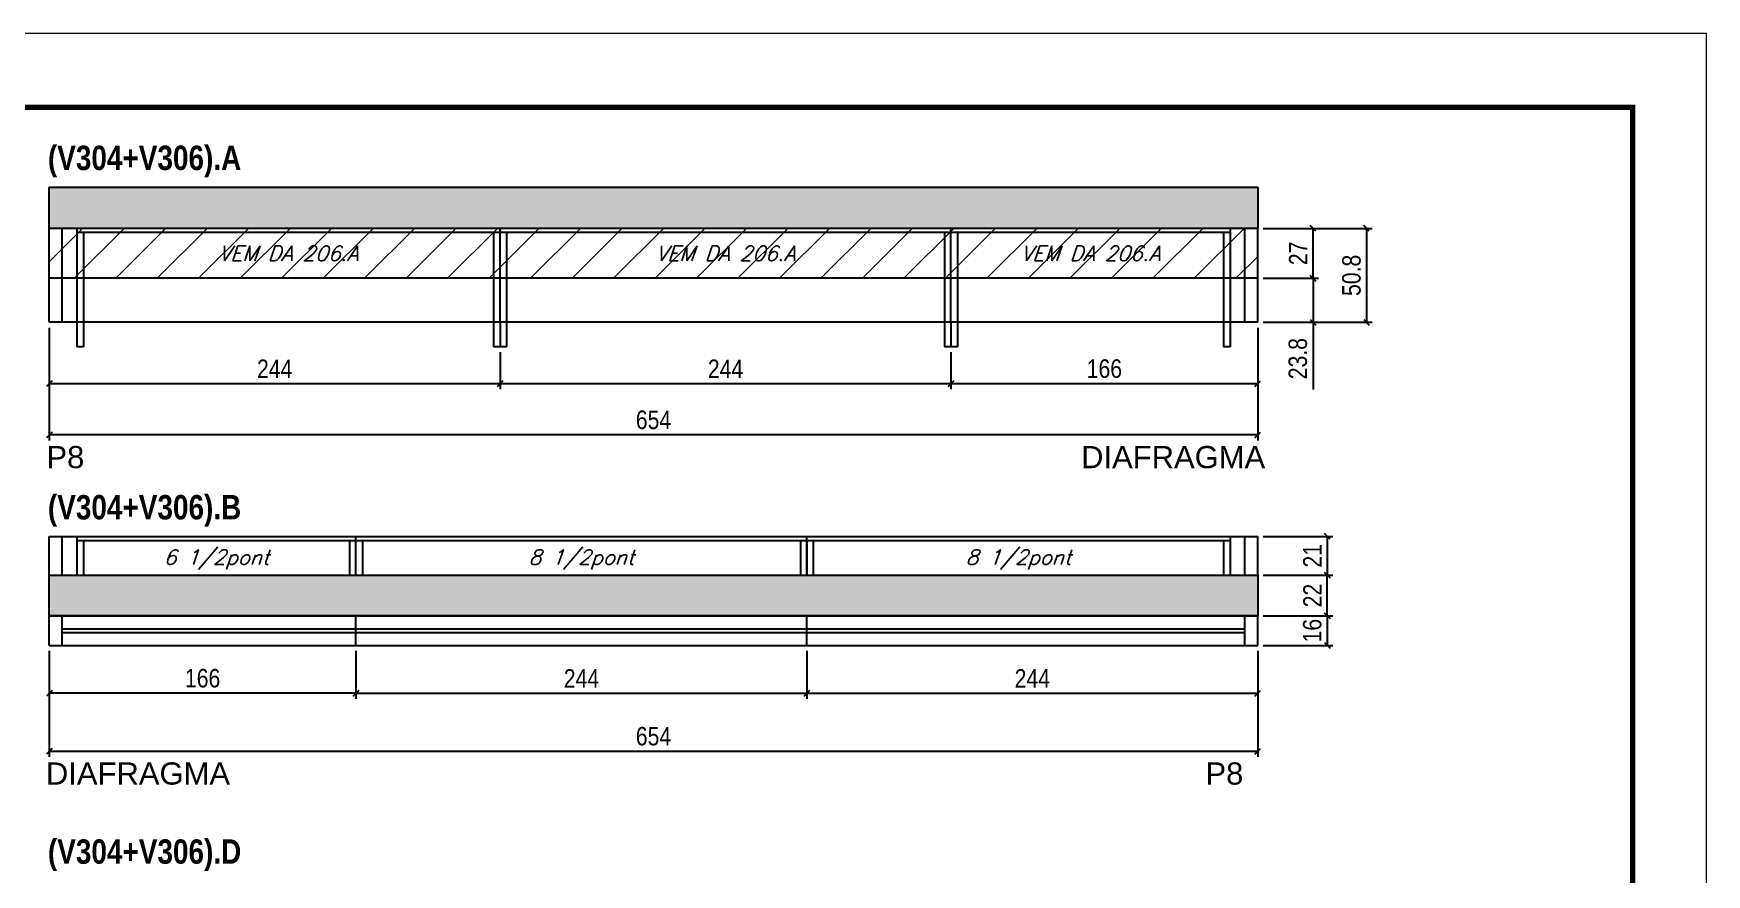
# Model space of a CAD drawing. Extents: x 3309 to 9590, y -2522 to 15424.
# Drawn here: x 8657 to 9563, y 13004 to 13459 of the extents above; entities that cross this region are included whole.
import ezdxf

# ---------------------------------------------------------------- set-up
doc = ezdxf.new("R2010")
doc.units = 0
doc.linetypes.add('DASHED', pattern=[0.75, 0.5, -0.25])
for name, color, linetype in [('5', 5, 'Continuous'), ('COTA', 241, 'Continuous'), ('NOMENCLATURA', 7, 'Continuous'), ('Painéis', 200, 'Continuous'), ('SARR_2.2x7', 40, 'Continuous'), ('SARR_3.5x7', 81, 'Continuous'), ('texto', 7, 'Continuous')]:
    doc.layers.add(name, color=color, linetype=linetype)
for name, color, linetype, lineweight in [('Folhas', 255, 'Continuous', 9), ('Hachura', 251, 'Continuous', 9), ('SARRAFO DE PRESSAO', 251, 'DASHED', 9)]:
    doc.layers.add(name, color=color, linetype=linetype, lineweight=lineweight)
doc.styles.add('COTA TECNICA', font='techl___.ttf', dxfattribs={"height": 10})
doc.styles.add('Romans', font='romans.shx')
doc.styles.get("Standard").update_dxf_attribs({"font": 'arial.ttf'})
doc.styles.add('TECNICA', font='techb___.ttf', dxfattribs={"height": 10})
doc.dimstyles.new('PAINEL', dxfattribs={"dimtxt": 10, "dimasz": 3, "dimexe": 3, "dimexo": 3, "dimgap": 3, "dimtad": 1, "dimdec": 1, "dimzin": 12, "dimdsep": 46, "dimtxsty": 'COTA TECNICA', "dimblk1": 'OBLIQUE', "dimblk2": 'OBLIQUE', "dimsah": 1, "dimcen": 0.9, "dimclrd": 4, "dimclre": 4, "dimclrt": 240, "dimadec": 1, "dimazin": 3, "dimtfac": 1, "dimtdec": 1, "dimtmove": 0, "dimatfit": 3, "dimfxl": 1, "dimtolj": 1, "dimtzin": 12, "dimarcsym": 0})

# ---------------------------------------------------------------- blocks, each defined once
blk = doc.blocks.new('9999999999')
at = {"layer": 'Folhas'}
blk.add_lwpolyline([(98138.98, 34190.21), (99623.98, 34190.21), (99623.98, 35240.21), (98138.98, 35240.21)], close=True, dxfattribs=at)
at = {"layer": 'Folhas', "color": 30, "const_width": 3}
blk.add_lwpolyline([(98213.98, 34230.21), (99583.98, 34230.21), (99583.98, 35200.21), (98213.98, 35200.21)], close=True, dxfattribs=at)
blk = doc.blocks.new('_Oblique')
at = {"color": 0, "linetype": 'ByBlock', "lineweight": -2}
blk.add_line((-0.5, -0.5), (0.5, 0.5), dxfattribs=at)
blk = doc.blocks.new('*D1141')
at = {"layer": 'COTA', "color": 4, "linetype": 'ByBlock', "lineweight": -2, "transparency": 16777216}
for p, q in [((9319.99, 13299.98), (9319.99, 13266.74)), ((9153.99, 13286.78), (9153.99, 13266.74)), ((9319.99, 13269.74), (9153.99, 13269.74))]:
    blk.add_line(p, q, dxfattribs=at)
at = {"layer": 'Defpoints', "color": 0, "linetype": 'ByBlock', "transparency": 16777216}
for p in [(9319.99, 13302.98), (9153.99, 13289.78), (9153.99, 13269.74)]:
    blk.add_point(p, dxfattribs=at)
at = {"layer": 'COTA', "color": 4, "linetype": 'ByBlock', "lineweight": -2, "transparency": 16777216, "xscale": 3, "yscale": 3, "zscale": 3, "rotation": 180}
blk.add_blockref('_Oblique', (9153.99, 13269.74), dxfattribs=at)
at = {"layer": 'COTA', "color": 4, "linetype": 'ByBlock', "lineweight": -2, "transparency": 16777216, "xscale": 3, "yscale": 3, "zscale": 3}
blk.add_blockref('_Oblique', (9319.99, 13269.74), dxfattribs=at)
at = {"layer": 'COTA', "color": 240, "linetype": 'ByBlock', "transparency": 16777216, "insert": (9236.99, 13277.84), "char_height": 10, "attachment_point": 5, "style": 'COTA TECNICA'}
blk.add_mtext('\\A1;166', dxfattribs=at)
blk = doc.blocks.new('*D1142')
at = {"layer": 'COTA', "color": 4, "linetype": 'ByBlock', "lineweight": -2, "transparency": 16777216}
for p, q in [((8665.99, 13299.98), (8665.99, 13266.74)), ((8909.99, 13286.78), (8909.99, 13266.74)), ((8909.99, 13269.74), (8665.99, 13269.74))]:
    blk.add_line(p, q, dxfattribs=at)
at = {"layer": 'Defpoints', "color": 0, "linetype": 'ByBlock', "transparency": 16777216}
for p in [(8665.99, 13302.98), (8909.99, 13289.78), (8665.99, 13269.74)]:
    blk.add_point(p, dxfattribs=at)
at = {"layer": 'COTA', "color": 4, "linetype": 'ByBlock', "lineweight": -2, "transparency": 16777216, "xscale": 3, "yscale": 3, "zscale": 3, "rotation": 180}
blk.add_blockref('_Oblique', (8665.99, 13269.74), dxfattribs=at)
at = {"layer": 'COTA', "color": 4, "linetype": 'ByBlock', "lineweight": -2, "transparency": 16777216, "xscale": 3, "yscale": 3, "zscale": 3}
blk.add_blockref('_Oblique', (8909.99, 13269.74), dxfattribs=at)
at = {"layer": 'COTA', "color": 240, "linetype": 'ByBlock', "transparency": 16777216, "insert": (8787.99, 13277.81), "char_height": 10, "attachment_point": 5, "style": 'COTA TECNICA'}
blk.add_mtext('\\A1;244', dxfattribs=at)
blk = doc.blocks.new('*D1144')
at = {"layer": 'COTA', "color": 4, "linetype": 'ByBlock', "lineweight": -2, "transparency": 16777216}
for p, q in [((8665.99, 13299.98), (8665.99, 13239.03)), ((9319.99, 13299.98), (9319.99, 13239.03)), ((9319.99, 13242.03), (8665.99, 13242.03))]:
    blk.add_line(p, q, dxfattribs=at)
at = {"layer": 'Defpoints', "color": 0, "linetype": 'ByBlock', "transparency": 16777216}
for p in [(8665.99, 13302.98), (9319.99, 13302.98), (8665.99, 13242.03)]:
    blk.add_point(p, dxfattribs=at)
at = {"layer": 'COTA', "color": 4, "linetype": 'ByBlock', "lineweight": -2, "transparency": 16777216, "xscale": 3, "yscale": 3, "zscale": 3, "rotation": 180}
blk.add_blockref('_Oblique', (8665.99, 13242.03), dxfattribs=at)
at = {"layer": 'COTA', "color": 4, "linetype": 'ByBlock', "lineweight": -2, "transparency": 16777216, "xscale": 3, "yscale": 3, "zscale": 3}
blk.add_blockref('_Oblique', (9319.99, 13242.03), dxfattribs=at)
at = {"layer": 'COTA', "color": 240, "linetype": 'ByBlock', "transparency": 16777216, "insert": (8992.99, 13250.14), "char_height": 10, "attachment_point": 5, "style": 'COTA TECNICA'}
blk.add_mtext('\\A1;654', dxfattribs=at)
blk = doc.blocks.new('*D1145')
at = {"layer": 'COTA', "color": 4, "lineweight": -2, "transparency": 16777216}
for p, q in [((9322.99, 13353.78), (9381.88, 13353.78)), ((9378.88, 13353.78), (9378.88, 13302.98)), ((9322.99, 13302.98), (9381.88, 13302.98))]:
    blk.add_line(p, q, dxfattribs=at)
at = {"layer": 'Defpoints', "color": 0, "transparency": 16777216}
for p in [(9319.99, 13353.78), (9319.99, 13302.98), (9378.88, 13302.98)]:
    blk.add_point(p, dxfattribs=at)
at = {"layer": 'COTA', "color": 4, "lineweight": -2, "transparency": 16777216, "xscale": 3, "yscale": 3, "zscale": 3}
for p, rotation in [((9378.88, 13353.78), 90), ((9378.88, 13302.98), 270)]:
    blk.add_blockref('_Oblique', p, dxfattribs=dict(at, rotation=rotation))
at = {"layer": 'COTA', "color": 240, "transparency": 16777216, "insert": (9370.75, 13328.38), "char_height": 10, "attachment_point": 5, "rotation": 90, "style": 'COTA TECNICA'}
blk.add_mtext('\\A1;50.8', dxfattribs=at)
blk = doc.blocks.new('*D1143')
at = {"layer": 'COTA', "color": 4, "linetype": 'ByBlock', "lineweight": -2, "transparency": 16777216}
for p, q in [((8909.99, 13286.78), (8909.99, 13266.74)), ((9153.99, 13286.78), (9153.99, 13266.74)), ((9153.99, 13269.74), (8909.99, 13269.74))]:
    blk.add_line(p, q, dxfattribs=at)
at = {"layer": 'Defpoints', "color": 0, "linetype": 'ByBlock', "transparency": 16777216}
for p in [(8909.99, 13289.78), (9153.99, 13289.78), (8909.99, 13269.74)]:
    blk.add_point(p, dxfattribs=at)
at = {"layer": 'COTA', "color": 4, "linetype": 'ByBlock', "lineweight": -2, "transparency": 16777216, "xscale": 3, "yscale": 3, "zscale": 3, "rotation": 180}
blk.add_blockref('_Oblique', (8909.99, 13269.74), dxfattribs=at)
at = {"layer": 'COTA', "color": 4, "linetype": 'ByBlock', "lineweight": -2, "transparency": 16777216, "xscale": 3, "yscale": 3, "zscale": 3}
blk.add_blockref('_Oblique', (9153.99, 13269.74), dxfattribs=at)
at = {"layer": 'COTA', "color": 240, "linetype": 'ByBlock', "transparency": 16777216, "insert": (9031.99, 13277.81), "char_height": 10, "attachment_point": 5, "style": 'COTA TECNICA'}
blk.add_mtext('\\A1;244', dxfattribs=at)
blk = doc.blocks.new('*D1146')
at = {"layer": 'COTA', "color": 4, "linetype": 'ByBlock', "lineweight": -2, "transparency": 16777216}
for p, q in [((8831.99, 13125.14), (8831.99, 13099.18)), ((9075.99, 13125.1), (9075.99, 13099.18)), ((8831.99, 13102.18), (9075.99, 13102.18))]:
    blk.add_line(p, q, dxfattribs=at)
at = {"layer": 'Defpoints', "color": 0, "linetype": 'ByBlock', "transparency": 16777216}
for p in [(8831.99, 13128.14), (9075.99, 13128.1), (9075.99, 13102.18)]:
    blk.add_point(p, dxfattribs=at)
at = {"layer": 'COTA', "color": 4, "linetype": 'ByBlock', "lineweight": -2, "transparency": 16777216, "xscale": 3, "yscale": 3, "zscale": 3, "rotation": 180}
blk.add_blockref('_Oblique', (8831.99, 13102.18), dxfattribs=at)
at = {"layer": 'COTA', "color": 4, "linetype": 'ByBlock', "lineweight": -2, "transparency": 16777216, "xscale": 3, "yscale": 3, "zscale": 3}
blk.add_blockref('_Oblique', (9075.99, 13102.18), dxfattribs=at)
at = {"layer": 'COTA', "color": 240, "linetype": 'ByBlock', "transparency": 16777216, "insert": (8953.99, 13110.26), "char_height": 10, "attachment_point": 5, "style": 'COTA TECNICA'}
blk.add_mtext('\\A1;244', dxfattribs=at)
blk = doc.blocks.new('*D1147')
at = {"layer": 'COTA', "color": 4, "linetype": 'ByBlock', "lineweight": -2, "transparency": 16777216}
for p, q in [((9075.99, 13125.1), (9075.99, 13099.18)), ((9319.99, 13125.1), (9319.99, 13099.18)), ((9075.99, 13102.18), (9319.99, 13102.18))]:
    blk.add_line(p, q, dxfattribs=at)
at = {"layer": 'Defpoints', "color": 0, "linetype": 'ByBlock', "transparency": 16777216}
for p in [(9075.99, 13128.1), (9319.99, 13128.1), (9319.99, 13102.18)]:
    blk.add_point(p, dxfattribs=at)
at = {"layer": 'COTA', "color": 4, "linetype": 'ByBlock', "lineweight": -2, "transparency": 16777216, "xscale": 3, "yscale": 3, "zscale": 3, "rotation": 180}
blk.add_blockref('_Oblique', (9075.99, 13102.18), dxfattribs=at)
at = {"layer": 'COTA', "color": 4, "linetype": 'ByBlock', "lineweight": -2, "transparency": 16777216, "xscale": 3, "yscale": 3, "zscale": 3}
blk.add_blockref('_Oblique', (9319.99, 13102.18), dxfattribs=at)
at = {"layer": 'COTA', "color": 240, "linetype": 'ByBlock', "transparency": 16777216, "insert": (9197.99, 13110.26), "char_height": 10, "attachment_point": 5, "style": 'COTA TECNICA'}
blk.add_mtext('\\A1;244', dxfattribs=at)
blk = doc.blocks.new('*D1148')
at = {"layer": 'COTA', "color": 4, "linetype": 'ByBlock', "lineweight": -2, "transparency": 16777216}
for p, q in [((8665.99, 13125.1), (8665.99, 13067.8)), ((9319.99, 13125.1), (9319.99, 13067.8)), ((8665.99, 13070.8), (9319.99, 13070.8))]:
    blk.add_line(p, q, dxfattribs=at)
at = {"layer": 'Defpoints', "color": 0, "linetype": 'ByBlock', "transparency": 16777216}
for p in [(8665.99, 13128.1), (9319.99, 13128.1), (9319.99, 13070.8)]:
    blk.add_point(p, dxfattribs=at)
at = {"layer": 'COTA', "color": 4, "linetype": 'ByBlock', "lineweight": -2, "transparency": 16777216, "xscale": 3, "yscale": 3, "zscale": 3, "rotation": 180}
blk.add_blockref('_Oblique', (8665.99, 13070.8), dxfattribs=at)
at = {"layer": 'COTA', "color": 4, "linetype": 'ByBlock', "lineweight": -2, "transparency": 16777216, "xscale": 3, "yscale": 3, "zscale": 3}
blk.add_blockref('_Oblique', (9319.99, 13070.8), dxfattribs=at)
at = {"layer": 'COTA', "color": 240, "linetype": 'ByBlock', "transparency": 16777216, "insert": (8992.99, 13078.91), "char_height": 10, "attachment_point": 5, "style": 'COTA TECNICA'}
blk.add_mtext('\\A1;654', dxfattribs=at)
blk = doc.blocks.new('*D1149')
at = {"layer": 'COTA', "color": 4, "lineweight": -2, "transparency": 16777216}
for p, q in [((8665.99, 13125.1), (8665.99, 13099.18)), ((8831.99, 13125.14), (8831.99, 13099.18)), ((8831.99, 13102.18), (8665.99, 13102.18))]:
    blk.add_line(p, q, dxfattribs=at)
at = {"layer": 'Defpoints', "color": 0, "transparency": 16777216}
for p in [(8665.99, 13128.1), (8831.99, 13128.14), (8665.99, 13102.18)]:
    blk.add_point(p, dxfattribs=at)
at = {"layer": 'COTA', "color": 4, "lineweight": -2, "transparency": 16777216, "xscale": 3, "yscale": 3, "zscale": 3, "rotation": 180}
blk.add_blockref('_Oblique', (8665.99, 13102.18), dxfattribs=at)
at = {"layer": 'COTA', "color": 4, "lineweight": -2, "transparency": 16777216, "xscale": 3, "yscale": 3, "zscale": 3}
blk.add_blockref('_Oblique', (8831.99, 13102.18), dxfattribs=at)
at = {"layer": 'COTA', "color": 240, "transparency": 16777216, "insert": (8748.99, 13110.29), "char_height": 10, "attachment_point": 5, "style": 'COTA TECNICA'}
blk.add_mtext('\\A1;166', dxfattribs=at)
blk = doc.blocks.new('*D1150')
at = {"layer": 'COTA', "color": 4, "lineweight": -2, "transparency": 16777216}
for p, q in [((9322.99, 13144.1), (9360.61, 13144.1)), ((9357.61, 13144.1), (9357.61, 13128.1)), ((9322.99, 13128.1), (9360.61, 13128.1))]:
    blk.add_line(p, q, dxfattribs=at)
at = {"layer": 'Defpoints', "color": 0, "transparency": 16777216}
for p in [(9319.99, 13144.1), (9319.99, 13128.1), (9357.61, 13128.1)]:
    blk.add_point(p, dxfattribs=at)
at = {"layer": 'COTA', "color": 4, "lineweight": -2, "transparency": 16777216, "xscale": 3, "yscale": 3, "zscale": 3}
for p, rotation in [((9357.61, 13144.1), 90), ((9357.61, 13128.1), 270)]:
    blk.add_blockref('_Oblique', p, dxfattribs=dict(at, rotation=rotation))
at = {"layer": 'COTA', "color": 240, "transparency": 16777216, "insert": (9349.51, 13136.1), "char_height": 10, "attachment_point": 5, "rotation": 90, "style": 'COTA TECNICA'}
blk.add_mtext('\\A1;16', dxfattribs=at)
blk = doc.blocks.new('*D1151')
at = {"layer": 'COTA', "color": 4, "lineweight": -2, "transparency": 16777216}
for p, q in [((9322.99, 13166.1), (9360.61, 13166.1)), ((9357.61, 13144.1), (9357.61, 13166.1)), ((9322.99, 13144.1), (9360.61, 13144.1))]:
    blk.add_line(p, q, dxfattribs=at)
at = {"layer": 'Defpoints', "color": 0, "transparency": 16777216}
for p in [(9319.99, 13166.1), (9357.61, 13166.1), (9319.99, 13144.1)]:
    blk.add_point(p, dxfattribs=at)
at = {"layer": 'COTA', "color": 4, "lineweight": -2, "transparency": 16777216, "xscale": 3, "yscale": 3, "zscale": 3}
for p, rotation in [((9357.61, 13166.1), 90), ((9357.61, 13144.1), 270)]:
    blk.add_blockref('_Oblique', p, dxfattribs=dict(at, rotation=rotation))
at = {"layer": 'COTA', "color": 240, "transparency": 16777216, "insert": (9349.61, 13155.1), "char_height": 10, "attachment_point": 5, "rotation": 90, "style": 'COTA TECNICA'}
blk.add_mtext('\\A1;22', dxfattribs=at)
blk = doc.blocks.new('*D1152')
at = {"layer": 'COTA', "color": 4, "lineweight": -2, "transparency": 16777216}
for p, q in [((9322.99, 13187.1), (9360.61, 13187.1)), ((9357.61, 13187.1), (9357.61, 13166.1)), ((9322.99, 13166.1), (9360.61, 13166.1))]:
    blk.add_line(p, q, dxfattribs=at)
at = {"layer": 'Defpoints', "color": 0, "transparency": 16777216}
for p in [(9319.99, 13187.1), (9319.99, 13166.1), (9357.61, 13166.1)]:
    blk.add_point(p, dxfattribs=at)
at = {"layer": 'COTA', "color": 4, "lineweight": -2, "transparency": 16777216, "xscale": 3, "yscale": 3, "zscale": 3}
for p, rotation in [((9357.61, 13187.1), 90), ((9357.61, 13166.1), 270)]:
    blk.add_blockref('_Oblique', p, dxfattribs=dict(at, rotation=rotation))
at = {"layer": 'COTA', "color": 240, "transparency": 16777216, "insert": (9349.56, 13176.6), "char_height": 10, "attachment_point": 5, "rotation": 90, "style": 'COTA TECNICA'}
blk.add_mtext('\\A1;21', dxfattribs=at)
blk = doc.blocks.new('*D1803')
at = {"layer": 'COTA', "color": 4, "lineweight": -2, "transparency": 16777216}
for p, q in [((9322.99, 13353.78), (9352.95, 13353.78)), ((9349.95, 13326.78), (9349.95, 13353.78)), ((9322.99, 13326.78), (9352.95, 13326.78))]:
    blk.add_line(p, q, dxfattribs=at)
at = {"layer": 'Defpoints', "color": 0, "transparency": 16777216}
for p in [(9319.99, 13353.78), (9349.95, 13353.78), (9319.99, 13326.78)]:
    blk.add_point(p, dxfattribs=at)
at = {"layer": 'COTA', "color": 4, "lineweight": -2, "transparency": 16777216, "xscale": 3, "yscale": 3, "zscale": 3}
for p, rotation in [((9349.95, 13353.78), 90), ((9349.95, 13326.78), 270)]:
    blk.add_blockref('_Oblique', p, dxfattribs=dict(at, rotation=rotation))
at = {"layer": 'COTA', "color": 240, "transparency": 16777216, "insert": (9341.88, 13340.28), "char_height": 10, "attachment_point": 5, "rotation": 90, "style": 'COTA TECNICA'}
blk.add_mtext('\\A1;27', dxfattribs=at)
blk = doc.blocks.new('*D1804')
at = {"layer": 'COTA', "color": 4, "lineweight": -2, "transparency": 16777216}
for p, q in [((9322.99, 13326.78), (9352.95, 13326.78)), ((9349.95, 13326.78), (9349.95, 13302.98)), ((9322.99, 13302.98), (9352.95, 13302.98)), ((9349.95, 13302.98), (9349.95, 13266.63))]:
    blk.add_line(p, q, dxfattribs=at)
at = {"layer": 'Defpoints', "color": 0, "transparency": 16777216}
for p in [(9319.99, 13326.78), (9319.99, 13302.98), (9349.95, 13302.98)]:
    blk.add_point(p, dxfattribs=at)
at = {"layer": 'COTA', "color": 4, "lineweight": -2, "transparency": 16777216, "xscale": 3, "yscale": 3, "zscale": 3}
for p, rotation in [((9349.95, 13326.78), 90), ((9349.95, 13302.98), 270)]:
    blk.add_blockref('_Oblique', p, dxfattribs=dict(at, rotation=rotation))
at = {"layer": 'COTA', "color": 240, "transparency": 16777216, "insert": (9341.71, 13283.31), "char_height": 10, "attachment_point": 5, "rotation": 90, "style": 'COTA TECNICA'}
blk.add_mtext('\\A1;23.8', dxfattribs=at)

msp = doc.modelspace()

# ---------------------------------------------------------------- hatches: boundary and pattern name
at = {"layer": 'COTA'}
h = msp.add_hatch(dxfattribs=at)
h.set_pattern_fill('AR-CONC', color=256, scale=0.03)
h.set_pattern_definition([(50, (5186.1927, 1728.7147), (5.46554, -0.4781726), [0.5715, -6.2865]), (355, (5186.1927, 1728.715), (-1.0573026, 5.7317054), [0.4572, -5.0292175]), (100.451445, (5186.648, 1728.675), (4.4082374, 5.2535326), [0.4857003, -5.3427073]), (46.1842, (5186.193, 1730.239), (8.1323712, -1.26127), [0.85725, -9.42975]), (96.63556, (5186.87, 1730.134), (7.122124, 7.4227837), [0.7285507, -8.014068]), (351.18415, (5186.193, 1730.239), (7.122124, 7.422784), [0.685799, -7.543792]), (21, (5186.9547, 1729.8577), (4.5484317, -3.067956), [0.5715, -6.2865]), (326, (5186.9547, 1729.858), (1.8540609, 5.525639), [0.4572, -5.0292]), (71.451445, (5187.3337, 1729.602), (6.4024926, 2.457683), [0.4857003, -5.3426981]), (37.5, (5186.1927, 1728.7147), (0.0926581, 2.53665117), [0, -4.96824, 0, -5.1054, 0, -5.04825]), (7.5, (5186.1927, 1728.7147), (2.0045899, 3.00541724), [0, -2.91084, 0, -4.85394, 0, -1.92405]), (327.5, (5184.4934, 1728.7147), (4.06771786, -0.17186232), [0, -1.905, 0, -5.9436, 0, -7.8867]), (317.5, (5183.7314, 1728.7147), (4.4438754, 0.7627947), [0, -2.4765, 0, -3.94716, 0, -5.6007])])
h.paths.add_polyline_path([(9319.99, 13376.18), (8665.99, 13376.18), (8665.99, 13353.78), (9319.99, 13353.78)])
h = msp.add_hatch(dxfattribs=at)
h.set_pattern_fill('AR-CONC', color=256, scale=0.03)
h.set_pattern_definition([(50, (1680.29, 214.2905), (5.4655401, -0.4781726), [0.5715, -6.2865]), (355, (1680.29, 214.2905), (-1.0573026, 5.7317054), [0.4572, -5.0292175]), (100.451445, (1680.7453, 214.2506), (4.4082374, 5.2535326), [0.4857003, -5.3427073]), (46.1842, (1680.29, 215.8145), (8.1323712, -1.2612698), [0.85725, -9.42975]), (96.63556, (1680.9676, 215.709), (7.122124, 7.4227837), [0.7285507, -8.0140682]), (351.18415, (1680.29, 215.8145), (7.122124, 7.4227837), [0.685799, -7.543792]), (21, (1681.052, 215.4335), (4.5484317, -3.067956), [0.5715, -6.2865]), (326, (1681.052, 215.4335), (1.8540609, 5.525639), [0.4572, -5.0292]), (71.451445, (1681.431, 215.178), (6.4024926, 2.457683), [0.4857003, -5.3426981]), (37.5, (1680.2899, 214.2905), (0.0926581, 2.53665117), [0, -4.96824, 0, -5.1054, 0, -5.04825]), (7.5, (1680.2899, 214.2905), (2.00458988, 3.00541724), [0, -2.91084, 0, -4.85394, 0, -1.92405]), (327.5, (1678.5906, 214.2905), (4.06771786, -0.17186232), [0, -1.905, 0, -5.9436, 0, -7.8867]), (317.5, (1677.8286, 214.2905), (4.4438754, 0.7627947), [0, -2.4765, 0, -3.94716, 0, -5.6007])])
h.paths.add_polyline_path([(9319.99, 13144.1), (9319.99, 13166.1), (8665.99, 13166.1), (8665.99, 13144.1)])
at = {"layer": 'Hachura', "linetype": 'ByBlock'}
h = msp.add_hatch(dxfattribs=at)
h.set_pattern_fill('ANSI31', color=256, scale=5)
h.paths.add_polyline_path([(8909.99, 13353.78), (8665.99, 13353.78), (8665.99, 13326.78), (8909.99, 13326.78)])
h.paths.add_polyline_path([(9153.99, 13353.78), (8909.99, 13353.78), (8909.99, 13326.78), (9153.99, 13326.78)])
h.paths.add_polyline_path([(9319.99, 13353.78), (9153.99, 13353.78), (9153.99, 13326.78), (9319.99, 13326.78)])

# ---------------------------------------------------------------- linework, layer by layer
at = {"layer": 'COTA'}
for p, q in [((8665.99, 13353.78), (8665.99, 13376.18)), ((8665.99, 13376.18), (9319.99, 13376.18)), ((9319.99, 13376.18), (9319.99, 13353.78)), ((8909.99, 13302.98), (8909.99, 13289.78)), ((9153.99, 13302.98), (9153.99, 13289.78)), ((8684.49, 13289.78), (8680.99, 13289.78)), ((8913.49, 13289.78), (8906.49, 13289.78)), ((9157.49, 13289.78), (9150.49, 13289.78)), ((9304.99, 13289.78), (9301.49, 13289.78)), ((8665.99, 13144.1), (8665.99, 13166.1)), ((9075.99, 13165.1), (9075.99, 13165.1)), ((9319.99, 13166.1), (9319.99, 13144.1)), ((9319.99, 13144.1), (8665.99, 13144.1))]:
    msp.add_line(p, q, dxfattribs=at)
at = {"layer": 'Painéis', "linetype": 'ByBlock'}
for p, q in [((9319.99, 13353.78), (8665.99, 13353.78)), ((8665.99, 13302.98), (8665.99, 13353.78)), ((8909.99, 13302.98), (8909.99, 13353.78)), ((9153.99, 13302.98), (9153.99, 13353.78)), ((9319.99, 13302.98), (9319.99, 13353.78)), ((9319.99, 13326.78), (8665.99, 13326.78)), ((9319.99, 13302.98), (8665.99, 13302.98)), ((8665.99, 13187.1), (9319.99, 13187.1)), ((8665.99, 13166.1), (8665.99, 13187.1)), ((8831.99, 13166.1), (8831.99, 13187.1)), ((9075.99, 13166.1), (9075.99, 13187.1)), ((9319.99, 13166.1), (9319.99, 13187.1)), ((8665.99, 13166.1), (9319.99, 13166.1)), ((8665.99, 13144.1), (9319.99, 13144.1)), ((8665.99, 13128.1), (8665.99, 13144.1)), ((8831.99, 13128.1), (8831.99, 13144.1)), ((9075.99, 13128.1), (9075.99, 13144.1)), ((9319.99, 13128.1), (9319.99, 13144.1)), ((8665.99, 13128.1), (9319.99, 13128.1))]:
    msp.add_line(p, q, dxfattribs=at)
at = {"layer": 'SARR_2.2x7', "linetype": 'Continuous'}
for p, q in [((8672.99, 13326.78), (8672.99, 13353.78)), ((8909.99, 13351.58), (8680.99, 13351.58)), ((9153.99, 13351.58), (8909.99, 13351.58)), ((9304.99, 13351.58), (9153.99, 13351.58)), ((9312.99, 13326.78), (9312.99, 13353.78)), ((8672.99, 13302.98), (8672.99, 13326.78)), ((9312.99, 13302.98), (9312.99, 13326.78)), ((8672.99, 13166.1), (8672.99, 13187.1)), ((8680.99, 13184.9), (8831.99, 13184.9)), ((8831.99, 13184.9), (9075.99, 13184.9)), ((9075.99, 13184.9), (9304.99, 13184.9)), ((9312.99, 13166.1), (9312.99, 13187.1)), ((8672.99, 13128.1), (8672.99, 13144.1)), ((9312.99, 13128.1), (9312.99, 13144.1)), ((8672.99, 13137.1), (8831.99, 13137.1)), ((8672.99, 13135.1), (8831.99, 13135.1)), ((8831.99, 13137.1), (9075.99, 13137.1)), ((8831.99, 13135.1), (9075.99, 13135.1)), ((9075.99, 13137.1), (9312.99, 13137.1)), ((9075.99, 13135.1), (9312.99, 13135.1))]:
    msp.add_line(p, q, dxfattribs=at)
at = {"layer": 'SARR_3.5x7'}
for p, q in [((8680.99, 13353.78), (8680.99, 13289.78)), ((8684.49, 13351.58), (8684.49, 13289.78)), ((8906.49, 13351.58), (8906.49, 13289.78)), ((8913.49, 13351.58), (8913.49, 13289.78)), ((9150.49, 13351.58), (9150.49, 13289.78)), ((9157.49, 13351.58), (9157.49, 13289.78)), ((9301.49, 13351.58), (9301.49, 13289.78)), ((9304.99, 13353.78), (9304.99, 13289.78)), ((8680.99, 13187.1), (8680.99, 13166.1)), ((8684.49, 13184.9), (8684.49, 13166.1)), ((8828.49, 13184.9), (8828.49, 13166.1)), ((8835.49, 13184.9), (8835.49, 13166.1)), ((9072.49, 13184.9), (9072.49, 13166.1)), ((9075.99, 13184.9), (9075.99, 13166.1)), ((9079.49, 13184.9), (9079.49, 13166.1)), ((9301.49, 13184.9), (9301.49, 13166.1)), ((9304.99, 13187.1), (9304.99, 13166.1))]:
    msp.add_line(p, q, dxfattribs=at)

# ---------------------------------------------------------------- block references
at = {"layer": 'SARRAFO DE PRESSAO', "color": 6, "linetype": 'ByBlock'}
msp.add_blockref('9999999999', (-90061.11, -21780.92), dxfattribs=at)

# ---------------------------------------------------------------- texts
at = {"layer": '5', "linetype": 'Continuous'}
for s, rotation, p in [('P8', 359.99996, (8664.46, 13224.02)), ('DIAFRAGMA', 359.99996, (9224.39, 13224.02)), ('DIAFRAGMA', 0.00004, (8664.19, 13052.79)), ('P8', 0.00004, (9291.7, 13052.79))]:
    msp.add_text(s, height=12, rotation=rotation, dxfattribs=at).set_placement(p)
at = {"layer": 'NOMENCLATURA', "style": 'TECNICA'}
for s, p in [('(V304+V306).A', (8665.27, 13385.37)), ('(V304+V306).B', (8665.27, 13196.29)), ('(V304+V306).D', (8665.27, 13009.94))]:
    msp.add_text(s, height=13.2, dxfattribs=at).set_placement(p)
at = {"layer": 'texto', "color": 2, "char_height": 8, "attachment_point": 5, "style": 'Romans'}
for s, insert in [('{\\Q19;\\C256;VEM DA 206.A}', (8795.49, 13340.28)), ('{\\Q19;\\C256;VEM DA 206.A}', (9031.99, 13340.28)), ('{\\Q19;\\C256;VEM DA 206.A}', (9229.49, 13340.28)), ('{\\Q19;\\C256;6 1/2pont}', (8756.49, 13174.52)), ('{\\Q19;\\C256;8 1/2pont}', (8953.99, 13174.52)), ('{\\Q19;\\C256;8 1/2pont}', (9190.49, 13174.52))]:
    msp.add_mtext(s, dxfattribs=dict(at, insert=insert))

# ---------------------------------------------------------------- dimensions: what is measured, and where the dimension line sits
at = {"layer": 'COTA'}
for base, p1, p2, angle, picture, middle in [((9378.88, 13302.98), (9319.99, 13353.78), (9319.99, 13302.98), 90, '*D1145', (9370.75, 13328.38)), ((9349.95, 13353.78), (9319.99, 13326.78), (9319.99, 13353.78), 90, '*D1803', (9341.88, 13340.28)), ((9349.95, 13302.98), (9319.99, 13326.78), (9319.99, 13302.98), 90, '*D1804', (9341.71, 13283.31)), ((9357.61, 13166.1), (9319.99, 13187.1), (9319.99, 13166.1), 90, '*D1152', (9349.56, 13176.6)), ((9357.61, 13166.1), (9319.99, 13144.1), (9319.99, 13166.1), 90, '*D1151', (9349.61, 13155.1)), ((8665.99, 13102.18), (8831.99, 13128.14), (8665.99, 13128.1), 180, '*D1149', (8748.99, 13110.29))]:
    dim = msp.add_linear_dim(base=base, p1=p1, p2=p2, angle=angle, dimstyle='PAINEL', dxfattribs=at)
    dim.commit()
    dim.dimension.update_dxf_attribs({"geometry": picture, "text_midpoint": middle})
at = {"layer": 'COTA', "linetype": 'ByBlock'}
for base, p1, p2, picture, middle in [((8665.99, 13269.74), (8909.99, 13289.78), (8665.99, 13302.98), '*D1142', (8787.99, 13277.81)), ((8909.99, 13269.74), (9153.99, 13289.78), (8909.99, 13289.78), '*D1143', (9031.99, 13277.81))]:
    dim = msp.add_linear_dim(base=base, p1=p1, p2=p2, angle=180, dimstyle='PAINEL', override={"dimtmove": 1}, dxfattribs=at)
    dim.commit()
    dim.dimension.update_dxf_attribs({"geometry": picture, "text_midpoint": middle})
for base, p2, picture, middle in [((8665.99, 13242.03), (8665.99, 13302.98), '*D1144', (8992.99, 13250.14)), ((9153.99, 13269.74), (9153.99, 13289.78), '*D1141', (9236.99, 13277.84))]:
    dim = msp.add_linear_dim(base=base, p1=(9319.99, 13302.98), p2=p2, angle=180, dimstyle='PAINEL', dxfattribs=at)
    dim.commit()
    dim.dimension.update_dxf_attribs({"geometry": picture, "text_midpoint": middle})
at = {"layer": 'COTA'}
dim = msp.add_linear_dim(base=(9357.61, 13128.1), p1=(9319.99, 13144.1), p2=(9319.99, 13128.1), angle=90, dimstyle='PAINEL', dxfattribs=at)
dim.commit()
dim.dimension.update_dxf_attribs({"geometry": '*D1150', "text_midpoint": (9357.61, 13136.1), "dimtype": 160})
at = {"layer": 'COTA', "linetype": 'ByBlock'}
for base, p1, p2, picture, middle in [((9319.99, 13070.8), (8665.99, 13128.1), (9319.99, 13128.1), '*D1148', (8992.99, 13078.91)), ((9075.99, 13102.18), (8831.99, 13128.14), (9075.99, 13128.1), '*D1146', (8953.99, 13110.26))]:
    dim = msp.add_linear_dim(base=base, p1=p1, p2=p2, dimstyle='PAINEL', dxfattribs=at)
    dim.commit()
    dim.dimension.update_dxf_attribs({"geometry": picture, "text_midpoint": middle})
dim = msp.add_linear_dim(base=(9319.99, 13102.18), p1=(9075.99, 13128.1), p2=(9319.99, 13128.1), dimstyle='PAINEL', override={"dimtmove": 1}, dxfattribs=at)
dim.commit()
dim.dimension.update_dxf_attribs({"geometry": '*D1147', "text_midpoint": (9197.99, 13110.26)})

doc.saveas('drawing.dxf')
